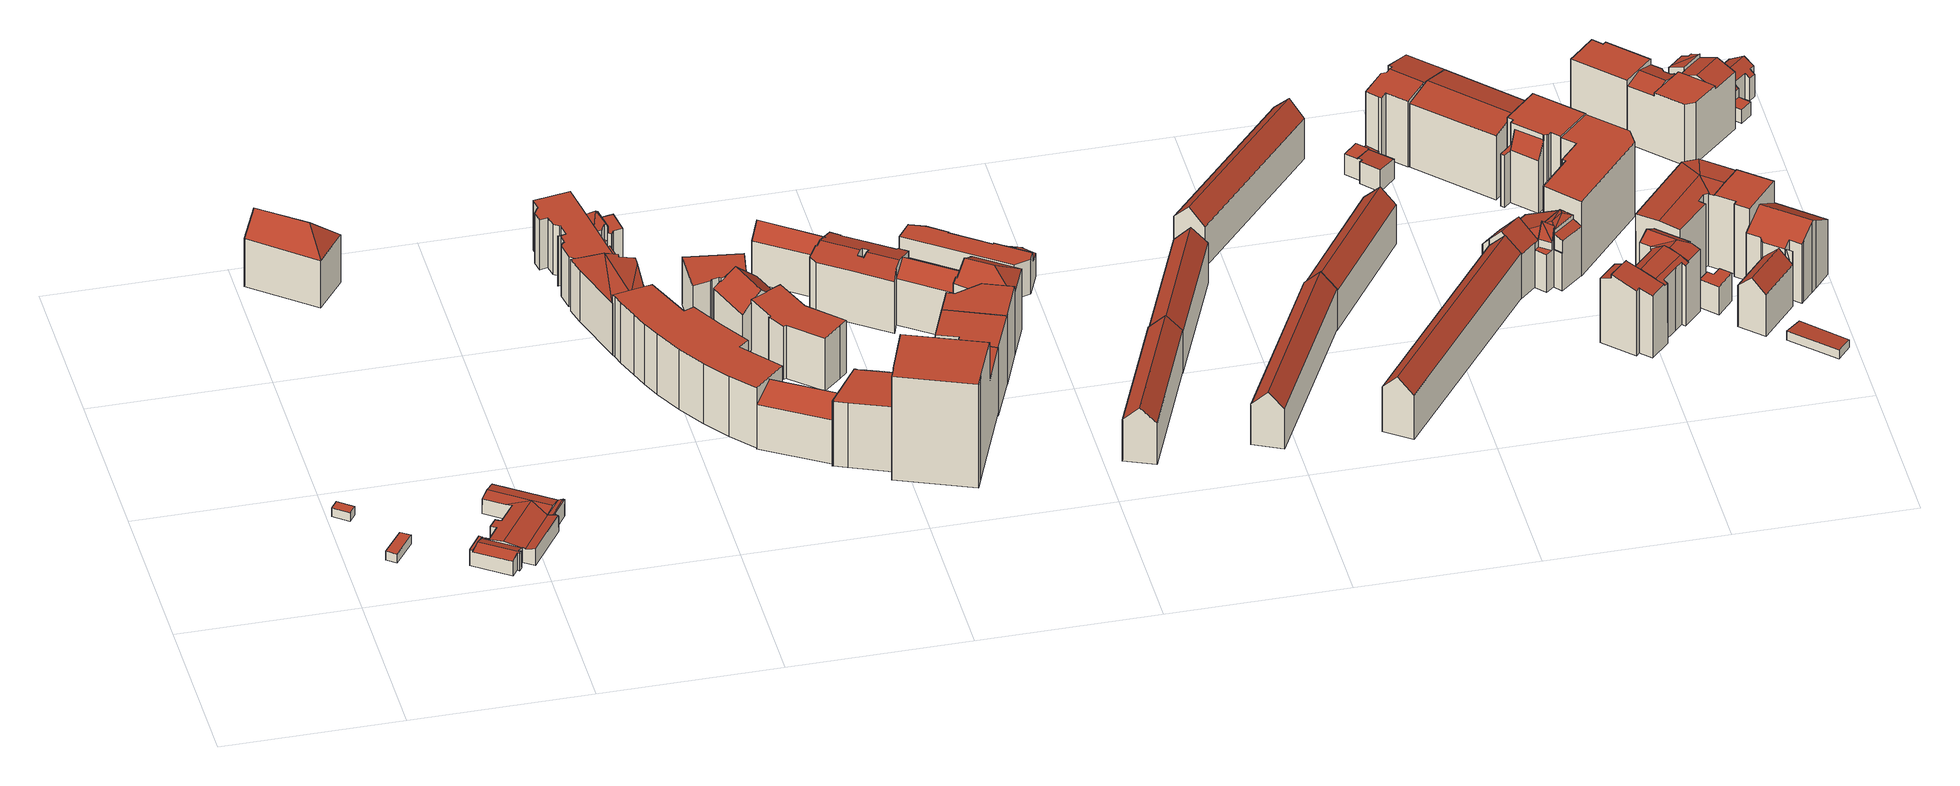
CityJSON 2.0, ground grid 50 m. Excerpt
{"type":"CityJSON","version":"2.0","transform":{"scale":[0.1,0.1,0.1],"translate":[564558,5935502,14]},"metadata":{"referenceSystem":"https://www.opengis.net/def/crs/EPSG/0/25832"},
"CityObjects":{
"building1":{"type":"Building","attributes":{"Gemeindeschluessel":"02000000","Geometrietyp2DReferenz":"3000","function":"31001_2140","roofType":"1000","measuredHeight":2.71,"storeysAboveGround":1},"geometry":[{"type":"MultiSurface","lod":"2","boundaries":[[[0,1,2,3]],[[4,5,6,7]],[[7,6,1,0]],[[6,5,2,1]],[[5,4,3,2]],[[4,7,0,3]]],"semantics":{"surfaces":[{"type":"GroundSurface"},{"type":"RoofSurface"},{"type":"WallSurface"}],"values":[0,1,2,2,2,2]}}]},
"building2":{"type":"Building","attributes":{"Gemeindeschluessel":"02000000","Geometrietyp2DReferenz":"3000","function":"31001_2460","roofType":"1000","measuredHeight":2.85,"storeysAboveGround":1},"geometry":[{"type":"MultiSurface","lod":"2","boundaries":[[[8,9,10,11]],[[12,13,14,15]],[[12,11,10,13]],[[13,10,9,14]],[[14,9,8,15]],[[15,8,11,12]]],"semantics":{"surfaces":[{"type":"RoofSurface"},{"type":"GroundSurface"},{"type":"WallSurface"}],"values":[0,1,2,2,2,2]}}]},
"building3":{"type":"Building","attributes":{"Gemeindeschluessel":"02000000","Geometrietyp2DReferenz":"3000","function":"31001_3030","roofType":"3100","measuredHeight":5.68,"storeysAboveGround":1},"geometry":[{"type":"MultiSurface","lod":"2","boundaries":[[[16,17,18,19,20,21]],[[22,23,24,25,26,21,27]],[[28,16,26,25,29,30,31]],[[32,33,34,35,36]],[[32,37,38]],[[32,39,40,41]],[[36,42,43,44,45,40,39]],[[46,40,45]],[[28,47,48,49]],[[28,49,18,17]],[[28,17,16]],[[21,20,27]],[[50,24,23,51]],[[51,23,22,52]],[[53,30,29,54]],[[55,56,57,58]],[[58,57,59,60]],[[60,59,61,62]],[[62,61,63,64]],[[36,35,42]],[[65,44,43,66]],[[67,68,69,70,71]],[[41,40,46,72,73,74]],[[38,37,41,74,75]],[[65,66,76,77,53,54,50,51,52,78,79,55,58,60,62,64,67,71,73,72]],[[38,75,70,69]],[[65,72,46,45,44]],[[32,36,39]],[[32,41,37]],[[76,66,43,42,35,34]],[[77,76,34,33,80]],[[73,71,70,75,74]],[[31,81,82,28]],[[68,67,64,63]],[[55,79,48,47,56]],[[53,77,80,81,31,30]],[[50,54,29,25,24]],[[16,21,26]],[[78,52,22,27,20,19]],[[79,78,19,18,49,48]],[[82,81,80,33,32,38]],[[82,38,69,68,63,61,59,57,56,47,28]]],"semantics":{"surfaces":[{"type":"RoofSurface"},{"type":"WallSurface"},{"type":"GroundSurface"}],"values":[0,0,0,0,0,0,0,0,0,1,1,1,1,1,1,1,1,1,1,1,1,1,1,0,2,0,1,1,1,1,1,1,1,1,1,1,1,1,1,1,0,0]}}]},
"building4":{"type":"Building","attributes":{"Gemeindeschluessel":"02000000","Geometrietyp2DReferenz":"3000","function":"31001_1010","roofType":"3200","measuredHeight":21.28,"storeysAboveGround":4},"geometry":[{"type":"MultiSurface","lod":"2","boundaries":[[[83,84,85]],[[86,87,88,89]],[[90,88,87,91,92]],[[93,86,89,84,83]],[[84,89,88,90]],[[91,87,86,93]],[[84,90,92,85]],[[91,93,83,85,92]]],"semantics":{"surfaces":[{"type":"RoofSurface"},{"type":"GroundSurface"},{"type":"WallSurface"}],"values":[0,1,2,2,2,2,0,0]}}]},
"building5":{"type":"Building","attributes":{"Gemeindeschluessel":"02000000","Geometrietyp2DReferenz":"3000","function":"31001_1010","roofType":"3100","measuredHeight":17.92,"storeysAboveGround":4},"geometry":[{"type":"MultiSurface","lod":"2","boundaries":[[[94,95,96,97]],[[98,99,97,96]],[[99,100,101,102,103,97]],[[104,105,100,99]],[[106,95,94,107]],[[108,103,102,109]],[[109,102,101,110]],[[111,105,104,112]],[[111,112,113,106,107,108,109,110]],[[108,107,94,97,103]],[[113,112,104,99,98]],[[111,110,101,100,105]],[[106,113,98,96,95]]],"semantics":{"surfaces":[{"type":"RoofSurface"},{"type":"WallSurface"},{"type":"GroundSurface"}],"values":[0,0,0,0,1,1,1,1,2,1,1,1,1]}}]},
"building6":{"type":"Building","attributes":{"Gemeindeschluessel":"02000000","Geometrietyp2DReferenz":"3000","function":"31001_1120","roofType":"1000","measuredHeight":19.28,"storeysAboveGround":6},"geometry":[{"type":"MultiSurface","lod":"2","boundaries":[[[114,115,116,117]],[[118,119,120,121]],[[121,120,122,123]],[[123,122,124,125]],[[126,127,128,129]],[[130,131,132,133]],[[133,132,134,135]],[[135,134,136,137]],[[138,139,117,116]],[[126,129,118,121,123,125,130,133,135,137,114,117,139,140,141,142,143,144]],[[124,122,120,119,128,127,145,146,147,148,149,138,116,115,136,134,132,131]],[[138,149,140,139]],[[145,127,126,144]],[[146,145,144,143]],[[147,146,143,142]],[[148,147,142,141]],[[149,148,141,140]],[[124,131,130,125]],[[128,119,118,129]],[[136,115,114,137]]],"semantics":{"surfaces":[{"type":"WallSurface"},{"type":"GroundSurface"},{"type":"RoofSurface"}],"values":[0,0,0,0,0,0,0,0,0,1,2,0,0,0,0,0,0,0,0,0]}}]},
"building7":{"type":"Building","attributes":{"Gemeindeschluessel":"02000000","Geometrietyp2DReferenz":"3000","function":"31001_1010","roofType":"1000","measuredHeight":17.51,"storeysAboveGround":5},"geometry":[{"type":"MultiSurface","lod":"2","boundaries":[[[150,151,152]],[[151,153,152]],[[154,155,156,151,150]],[[156,157,158,153,151]],[[159,160,161,162,163,164,165,166,167,168,169,170,171,172,173]],[[174,175,176,177]],[[178,179,180,181]],[[181,180,182,183]],[[183,182,184,185]],[[186,187,188,189]],[[190,191,192,193]],[[194,195,196,197]],[[197,196,198,199]],[[199,198,200,201]],[[201,200,187,186]],[[172,154,150,173]],[[202,153,158,203]],[[204,205,206,207]],[[207,206,208,209]],[[209,208,210,211]],[[212,213,214,215]],[[216,217,218,219]],[[220,171,170,221]],[[221,170,169,222]],[[222,169,168,223]],[[223,168,167,224]],[[224,167,166,225]],[[225,166,165,226]],[[226,165,164,227]],[[227,164,163,228]],[[228,163,162,229]],[[229,162,161,230]],[[230,161,160,231]],[[232,184,182,180,179,188,187,200,198,196,195,218,217,192,191,233,234,235,176,175,214,213]],[[236,237,238,234,152,153,202]],[[239,240,220,221,222,223,224,225,226,227,228,229,230,231,190,193,216,219,194,197,199,201,186,189,178,181,183,185,241,212,215,174,177,242,238,237,204,207,209,211]],[[212,241,232,213]],[[205,204,237,236]],[[239,211,210,203,158,157]],[[220,240,155,154,172,171]],[[240,239,157,156,155]],[[194,219,218,195]],[[216,193,192,217]],[[190,231,160,159,233,191]],[[241,185,184,232]],[[178,189,188,179]],[[234,233,159,173,150,152]],[[174,215,214,175]],[[238,242,235,234]],[[242,177,176,235]],[[205,236,202,203,210,208,206]]],"semantics":{"surfaces":[{"type":"RoofSurface"},{"type":"WallSurface"},{"type":"GroundSurface"}],"values":[0,0,0,0,0,1,1,1,1,1,1,1,1,1,1,1,1,1,1,1,1,1,1,1,1,1,1,1,1,1,1,1,1,0,1,2,1,1,1,1,1,1,1,1,1,1,1,1,1,1,0]}}]},
"building8":{"type":"Building","attributes":{"Gemeindeschluessel":"02000000","Geometrietyp2DReferenz":"3000","function":"31001_1120","roofType":"3100","measuredHeight":18.86,"storeysAboveGround":5},"geometry":[{"type":"MultiSurface","lod":"2","boundaries":[[[243,244,245,246]],[[243,247,248,244]],[[249,246,245,250]],[[251,252,253,254]],[[255,256,257,247,243,246,249]],[[251,254,255,249,250,258,259]],[[253,252,260,257,256]],[[261,262,248,247,257,260]],[[253,256,255,254]],[[261,260,252,251,259]],[[262,261,259,258]],[[258,250,245,244,248,262]]],"semantics":{"surfaces":[{"type":"RoofSurface"},{"type":"WallSurface"},{"type":"GroundSurface"}],"values":[0,1,1,1,1,2,0,0,1,1,1,1]}}]},
"building9":{"type":"Building","attributes":{"Gemeindeschluessel":"02000000","Geometrietyp2DReferenz":"3000","function":"31001_1010","roofType":"1000","measuredHeight":15.19,"storeysAboveGround":4},"geometry":[{"type":"MultiSurface","lod":"2","boundaries":[[[263,264,265,266]],[[267,268,269,270]],[[270,269,271,272]],[[272,271,273,274]],[[274,273,275,276]],[[276,275,264,263]],[[277,278,268,267]],[[278,277,266,265]],[[266,277,267,270,272,274,276,263]],[[278,265,264,275,273,271,269,268]]],"semantics":{"surfaces":[{"type":"WallSurface"},{"type":"GroundSurface"},{"type":"RoofSurface"}],"values":[0,0,0,0,0,0,0,0,1,2]}}]},
"building10":{"type":"Building","attributes":{"Gemeindeschluessel":"02000000","Geometrietyp2DReferenz":"3000","function":"31001_1010","roofType":"3100","measuredHeight":17.96,"storeysAboveGround":4},"geometry":[{"type":"MultiSurface","lod":"2","boundaries":[[[279,280,281,282,283,284]],[[281,285,286,287,282]],[[288,284,283,289]],[[290,280,279,291]],[[291,279,284,288]],[[292,287,286,293]],[[293,286,285,294]],[[294,285,281,280,290]],[[289,283,282,287,292]],[[289,292,293,294,290,291,288]]],"semantics":{"surfaces":[{"type":"RoofSurface"},{"type":"WallSurface"},{"type":"GroundSurface"}],"values":[0,0,1,1,1,1,1,1,1,2]}}]},
"building11":{"type":"Building","attributes":{"Gemeindeschluessel":"02000000","Geometrietyp2DReferenz":"3000","function":"31001_1010","roofType":"1000","measuredHeight":16.91,"storeysAboveGround":4},"geometry":[{"type":"MultiSurface","lod":"2","boundaries":[[[295,296,297,298]],[[299,300,301,302]],[[303,304,305,306]],[[307,308,309,310,295,298,299,302,311,303,306]],[[312,313,314,315,305,304,316,301,300,297,296]],[[313,312,310,309]],[[305,315,307,306]],[[312,296,295,310]],[[314,313,309,308]],[[315,314,308,307]],[[316,304,303,311]],[[301,316,311,302]],[[297,300,299,298]]],"semantics":{"surfaces":[{"type":"WallSurface"},{"type":"GroundSurface"},{"type":"RoofSurface"}],"values":[0,0,0,1,2,0,0,0,0,0,0,0,0]}}]},
"building12":{"type":"Building","attributes":{"Gemeindeschluessel":"02000000","Geometrietyp2DReferenz":"3000","function":"31001_1010","roofType":"2100","measuredHeight":4.08,"storeysAboveGround":1},"geometry":[{"type":"MultiSurface","lod":"2","boundaries":[[[317,318,319,320,321]],[[322,323,324,325,326]],[[322,321,320,323]],[[323,320,319,324]],[[324,319,318,325]],[[325,318,317,326]],[[326,317,321,322]]],"semantics":{"surfaces":[{"type":"RoofSurface"},{"type":"GroundSurface"},{"type":"WallSurface"}],"values":[0,1,2,2,2,2,2]}}]},
"building13":{"type":"Building","attributes":{"Gemeindeschluessel":"02000000","Geometrietyp2DReferenz":"3000","function":"31001_2100","roofType":"2100","measuredHeight":4.32,"storeysAboveGround":1},"geometry":[{"type":"MultiSurface","lod":"2","boundaries":[[[327,328,329,330,318,331]],[[332,333,334,335,336,337]],[[332,331,318,333]],[[333,318,330,334]],[[334,330,329,335]],[[335,329,328,336]],[[336,328,327,337]],[[332,337,327,331]]],"semantics":{"surfaces":[{"type":"RoofSurface"},{"type":"GroundSurface"},{"type":"WallSurface"}],"values":[0,1,2,2,2,2,2,2]}}]},
"building14":{"type":"Building","attributes":{"Gemeindeschluessel":"02000000","Geometrietyp2DReferenz":"3000","function":"31001_2070","roofType":"1000","measuredHeight":33.14,"storeysAboveGround":10},"geometry":[{"type":"MultiSurface","lod":"2","boundaries":[[[338,339,340,341]],[[341,340,342,343]],[[343,342,344,345]],[[345,344,346,347]],[[348,349,350,351]],[[351,350,352,353]],[[353,352,354,355]],[[356,357,358,359]],[[360,361,362,363]],[[363,362,364,365]],[[365,364,366,367]],[[367,366,368,369]],[[369,368,370,371]],[[371,370,372,373]],[[373,372,374,375]],[[375,374,376,377]],[[378,379,380,358,357,381,382]],[[383,381,357,356,349,348]],[[359,358,380,384,385,386,387,346]],[[377,376,384,380,379,388]],[[389,390,361,360,391,392]],[[393,394,383,348,351,353,355,338,341,343,345,347,391,360,363,365,367,369,371,373,375,377,388]],[[389,392,387,386]],[[394,393,378,382]],[[390,389,386,385]],[[393,388,379,378]],[[383,394,382,381]],[[391,347,346,387,392]],[[339,338,355,354]],[[390,385,384,376,374,372,370,368,366,364,362,361]],[[339,354,352,350,349,356,359,346,344,342,340]]],"semantics":{"surfaces":[{"type":"WallSurface"},{"type":"RoofSurface"},{"type":"GroundSurface"}],"values":[0,0,0,0,0,0,0,0,0,0,0,0,0,0,0,0,1,0,0,0,0,2,1,0,0,0,0,0,0,1,1]}}]},
"building15":{"type":"Building","attributes":{"Gemeindeschluessel":"02000000","Geometrietyp2DReferenz":"3000","function":"31001_1010","roofType":"3100","measuredHeight":16.97,"storeysAboveGround":4},"geometry":[{"type":"MultiSurface","lod":"2","boundaries":[[[395,396,397,398]],[[395,398,399,400,401]],[[402,403,400,399,404]],[[405,396,395,401,406]],[[406,401,400,403]],[[404,399,398,397]],[[406,403,402,405]],[[404,397,396,405,402]]],"semantics":{"surfaces":[{"type":"WallSurface"},{"type":"GroundSurface"},{"type":"RoofSurface"}],"values":[0,1,0,0,0,0,2,2]}}]},
"building16":{"type":"Building","attributes":{"Gemeindeschluessel":"02000000","Geometrietyp2DReferenz":"3000","function":"31001_1010","roofType":"3100","measuredHeight":18.48,"storeysAboveGround":4},"geometry":[{"type":"MultiSurface","lod":"2","boundaries":[[[407,408,409,410]],[[410,409,411,412]],[[413,414,408,407]],[[415,416,417,418]],[[418,417,419,420]],[[421,422,423,424]],[[425,426,427,428]],[[429,430,431,432]],[[432,431,433,434]],[[434,433,435,436]],[[437,438,439,440]],[[436,441,425,428,442,413,407,410,412,443,415,418,420,444,429,432,434],[440,445,421,424,446,437]],[[425,441,436,435,447,426]],[[423,448,438,437,446,424]],[[421,445,440,439,449,422]],[[450,430,429,444,420,419]],[[442,428,427,451,414,413]],[[411,452,416,415,443,412]],[[453,449,439,438,448,447,435,433,431,430,450,419,417,416,452]],[[414,451,427,426,447,448,423,422,449,453,452,411,409,408]]],"semantics":{"surfaces":[{"type":"WallSurface"},{"type":"GroundSurface"},{"type":"RoofSurface"}],"values":[0,0,0,0,0,0,0,0,0,0,0,1,0,0,0,0,0,0,2,2]}}]},
"building17":{"type":"Building","attributes":{"Gemeindeschluessel":"02000000","Geometrietyp2DReferenz":"3000","function":"31001_1120","roofType":"1000","measuredHeight":21.95,"storeysAboveGround":5},"geometry":[{"type":"MultiSurface","lod":"2","boundaries":[[[454,455,456,457]],[[458,459,460,461]],[[461,460,462,463]],[[463,462,464,465]],[[465,464,455,454]],[[466,467,459,458]],[[467,466,457,456]],[[457,466,458,461,463,465,454]],[[467,456,455,464,462,460,459]]],"semantics":{"surfaces":[{"type":"WallSurface"},{"type":"GroundSurface"},{"type":"RoofSurface"}],"values":[0,0,0,0,0,0,0,1,2]}}]},
"building18":{"type":"Building","attributes":{"Gemeindeschluessel":"02000000","Geometrietyp2DReferenz":"3000","function":"31001_1120","roofType":"1000","measuredHeight":22.09,"storeysAboveGround":5},"geometry":[{"type":"MultiSurface","lod":"2","boundaries":[[[468,456,469,470]],[[470,469,471,472]],[[472,471,473,474]],[[475,467,456,468]],[[476,477,467,475]],[[477,476,474,473]],[[474,476,475,468,470,472]],[[477,473,471,469,456,467]]],"semantics":{"surfaces":[{"type":"WallSurface"},{"type":"GroundSurface"},{"type":"RoofSurface"}],"values":[0,0,0,0,0,0,1,2]}}]},
"building19":{"type":"Building","attributes":{"Gemeindeschluessel":"02000000","Geometrietyp2DReferenz":"3000","function":"31001_1010","roofType":"3100","measuredHeight":18.3,"storeysAboveGround":4},"geometry":[{"type":"MultiSurface","lod":"2","boundaries":[[[478,479,480,481,482]],[[483,479,478,484]],[[484,478,482,485]],[[486,487,488,489]],[[483,484,485,486,489,490]],[[480,479,483,490,491]],[[491,490,489,488]],[[486,485,482,481,487]],[[491,488,487,481,480]]],"semantics":{"surfaces":[{"type":"RoofSurface"},{"type":"WallSurface"},{"type":"GroundSurface"}],"values":[0,1,1,1,2,1,1,1,0]}}]},
"building20":{"type":"Building","attributes":{"Gemeindeschluessel":"02000000","Geometrietyp2DReferenz":"3000","function":"31001_1120","roofType":"3200","measuredHeight":23.13,"storeysAboveGround":5},"geometry":[{"type":"MultiSurface","lod":"2","boundaries":[[[492,493,494,495,496,497]],[[498,499,493,492]],[[500,496,495,501]],[[501,495,494,502]],[[502,494,493,503]],[[503,493,499,476]],[[504,505,506,507]],[[507,506,508,509]],[[474,510,505,504]],[[474,504,507,509,500,501,502,503,476]],[[497,496,500,509,508]],[[510,474,476,499,498]],[[510,498,492,497,508,506,505]]],"semantics":{"surfaces":[{"type":"RoofSurface"},{"type":"WallSurface"},{"type":"GroundSurface"}],"values":[0,0,1,1,1,1,1,1,1,2,1,1,0]}}]},
"building21":{"type":"Building","attributes":{"Gemeindeschluessel":"02000000","Geometrietyp2DReferenz":"3000","function":"31001_2070","roofType":"1000","measuredHeight":10.93,"storeysAboveGround":3},"geometry":[{"type":"MultiSurface","lod":"2","boundaries":[[[511,512,513]],[[514,515,516]],[[515,517,516]],[[515,518,519,517]],[[514,520,518,515]],[[521,522,523,512]],[[512,523,524,513]],[[513,524,525,526]],[[526,525,527,528]],[[516,529,530,514]],[[531,532,533,534]],[[535,517,519,536]],[[537,518,520,538]],[[531,534,521,512,511,513,526,528,539,535,536,537,538]],[[535,539,540,529,516,517]],[[531,538,520,514,530,532]],[[537,536,519,518]],[[522,521,534,533]],[[540,539,528,527]],[[540,527,525,524,523,522,533,532,530,529]]],"semantics":{"surfaces":[{"type":"RoofSurface"},{"type":"WallSurface"},{"type":"GroundSurface"}],"values":[0,0,0,0,0,1,1,1,1,1,1,1,1,2,1,1,1,1,1,0]}}]},
"building22":{"type":"Building","attributes":{"Gemeindeschluessel":"02000000","Geometrietyp2DReferenz":"3000","function":"31001_1010","roofType":"3100","measuredHeight":17.47,"storeysAboveGround":4},"geometry":[{"type":"MultiSurface","lod":"2","boundaries":[[[541,542,543,544]],[[545,546,542,541]],[[547,544,543,548]],[[549,546,545,550]],[[550,545,541,544,547]],[[548,543,542,546,549]],[[548,549,550,547]]],"semantics":{"surfaces":[{"type":"RoofSurface"},{"type":"WallSurface"},{"type":"GroundSurface"}],"values":[0,0,1,1,1,1,2]}}]},
"building23":{"type":"Building","attributes":{"Gemeindeschluessel":"02000000","Geometrietyp2DReferenz":"3000","function":"31001_1010","roofType":"3100","measuredHeight":17.33,"storeysAboveGround":4},"geometry":[{"type":"MultiSurface","lod":"2","boundaries":[[[551,552,553,554]],[[555,556,552,551]],[[557,554,553,558]],[[559,556,555,560]],[[560,555,551,554,557]],[[558,553,552,556,559]],[[558,559,560,557]]],"semantics":{"surfaces":[{"type":"RoofSurface"},{"type":"WallSurface"},{"type":"GroundSurface"}],"values":[0,0,1,1,1,1,2]}}]},
"building24":{"type":"Building","attributes":{"Gemeindeschluessel":"02000000","Geometrietyp2DReferenz":"3000","function":"31001_1010","roofType":"3100","measuredHeight":17.41,"storeysAboveGround":4},"geometry":[{"type":"MultiSurface","lod":"2","boundaries":[[[561,562,563,564]],[[565,566,561,564]],[[567,568,565,564,563]],[[561,566,569,570,562]],[[569,566,565,568]],[[567,563,562,570]],[[567,570,569,568]]],"semantics":{"surfaces":[{"type":"WallSurface"},{"type":"GroundSurface"},{"type":"RoofSurface"}],"values":[0,1,0,0,0,2,2]}}]},
"building25":{"type":"Building","attributes":{"Gemeindeschluessel":"02000000","Geometrietyp2DReferenz":"3000","function":"31001_1010","roofType":"3100","measuredHeight":17.7,"storeysAboveGround":4},"geometry":[{"type":"MultiSurface","lod":"2","boundaries":[[[571,572,573,574]],[[575,572,571,576]],[[577,578,575,576]],[[573,572,575,578,579]],[[577,576,571,574,580]],[[579,578,577,580]],[[579,580,574,573]]],"semantics":{"surfaces":[{"type":"RoofSurface"},{"type":"WallSurface"},{"type":"GroundSurface"}],"values":[0,1,2,1,1,1,0]}}]},
"building26":{"type":"Building","attributes":{"Gemeindeschluessel":"02000000","Geometrietyp2DReferenz":"3000","function":"31001_1010","roofType":"3100","measuredHeight":17.18,"storeysAboveGround":4},"geometry":[{"type":"MultiSurface","lod":"2","boundaries":[[[581,582,583,584]],[[585,582,581,586]],[[587,588,585,586]],[[583,582,585,588,589]],[[587,586,581,584,590]],[[589,588,587,590]],[[589,590,584,583]]],"semantics":{"surfaces":[{"type":"RoofSurface"},{"type":"WallSurface"},{"type":"GroundSurface"}],"values":[0,1,2,1,1,1,0]}}]},
"building27":{"type":"Building","attributes":{"Gemeindeschluessel":"02000000","Geometrietyp2DReferenz":"3000","function":"31001_1010","roofType":"3100","measuredHeight":18.87,"storeysAboveGround":4},"geometry":[{"type":"MultiSurface","lod":"2","boundaries":[[[591,592,593,594]],[[595,596,592,591]],[[597,594,593,598]],[[599,596,595,600]],[[600,595,591,594,597]],[[598,593,592,596,599]],[[598,599,600,597]]],"semantics":{"surfaces":[{"type":"RoofSurface"},{"type":"WallSurface"},{"type":"GroundSurface"}],"values":[0,0,1,1,1,1,2]}}]},
"building28":{"type":"Building","attributes":{"Gemeindeschluessel":"02000000","Geometrietyp2DReferenz":"3000","function":"31001_1100","roofType":"1000","measuredHeight":7.04,"storeysAboveGround":2},"geometry":[{"type":"MultiSurface","lod":"2","boundaries":[[[601,602,603,604,605,606]],[[607,608,609,610]],[[610,605,604,607]],[[611,603,602]],[[601,612,602]],[[613,614,615,616]],[[616,615,617,618]],[[619,609,608,620]],[[613,616,618,621,619,620,622,623]],[[624,623,622,604,603,611]],[[614,613,623,624]],[[621,618,617,612,601,606]],[[622,620,608,607,604]],[[619,621,606,605,610,609]],[[614,624,611,602,612,617,615]]],"semantics":{"surfaces":[{"type":"RoofSurface"},{"type":"WallSurface"},{"type":"GroundSurface"}],"values":[0,0,1,1,1,1,1,1,2,1,1,1,1,1,0]}}]},
"building29":{"type":"Building","attributes":{"Gemeindeschluessel":"02000000","Geometrietyp2DReferenz":"3000","function":"31001_1010","roofType":"2100","measuredHeight":19.92,"storeysAboveGround":4},"geometry":[{"type":"MultiSurface","lod":"2","boundaries":[[[625,626,627,628,629,630,631]],[[632,633,634,635,628,627]],[[636,637,638]],[[639,640,641]],[[642,643,644]],[[645,642,644]],[[639,646,647,640]],[[648,642,645]],[[649,650,648,645]],[[651,652,653,654]],[[648,655,643,642]],[[650,655,648]],[[656,657,636,658]],[[659,660,661,662]],[[663,631,630,664]],[[665,626,625,666]],[[666,625,631,663]],[[636,635,634,658]],[[667,633,632,668]],[[669,670,671,672]],[[636,657,639,641]],[[644,640,647,645]],[[661,654,645,647,646,662]],[[653,649,645,654]],[[660,651,654,661]],[[672,671,673,643,655,650,649,653,652,674]],[[675,676,677,667,668,665,666,663,664,669,672,674]],[[670,669,664,630,629,638]],[[675,674,652,651,660,659]],[[677,676,646,639,657,656]],[[676,675,659,662,646]],[[636,641,640,644,643,673,637]],[[667,677,656,658,634,633]],[[665,668,632,627,626]],[[636,638,629,628,635]],[[670,638,637,673,671]]],"semantics":{"surfaces":[{"type":"RoofSurface"},{"type":"WallSurface"},{"type":"GroundSurface"}],"values":[0,0,0,0,0,0,0,0,0,0,0,0,0,0,1,1,1,1,1,1,1,1,1,1,1,1,2,1,1,1,1,1,1,1,1,0]}}]},
"building30":{"type":"Building","attributes":{"Gemeindeschluessel":"02000000","Geometrietyp2DReferenz":"3000","function":"31001_1010","roofType":"3100","measuredHeight":22.52,"storeysAboveGround":5},"geometry":[{"type":"MultiSurface","lod":"2","boundaries":[[[678,679,680,681,682,683,684,685,686]],[[679,687,688,689,690,691,692,693,680]],[[694,682,681,695]],[[696,686,685,697]],[[697,685,684,698]],[[698,684,683,699]],[[700,693,692,701]],[[701,692,691,702]],[[702,691,690,703]],[[703,690,689,704]],[[704,689,688,705]],[[705,688,687,706]],[[707,678,686,696]],[[706,687,679,678,707]],[[695,681,680,693,700]],[[699,683,682,694]],[[699,694,695,700,701,702,703,704,705,706,707,696,697,698]]],"semantics":{"surfaces":[{"type":"RoofSurface"},{"type":"WallSurface"},{"type":"GroundSurface"}],"values":[0,0,1,1,1,1,1,1,1,1,1,1,1,1,1,1,2]}}]},
"building31":{"type":"Building","attributes":{"Gemeindeschluessel":"02000000","Geometrietyp2DReferenz":"3000","function":"31001_1010","roofType":"3100","measuredHeight":22.3,"storeysAboveGround":6},"geometry":[{"type":"MultiSurface","lod":"2","boundaries":[[[708,709,710,711]],[[709,712,713,710]],[[714,708,711,715]],[[706,713,712,716]],[[716,712,709,708,714]],[[715,711,710,713,706]],[[715,706,716,714]]],"semantics":{"surfaces":[{"type":"RoofSurface"},{"type":"WallSurface"},{"type":"GroundSurface"}],"values":[0,0,1,1,1,1,2]}}]},
"building32":{"type":"Building","attributes":{"Gemeindeschluessel":"02000000","Geometrietyp2DReferenz":"3000","function":"31001_1010","roofType":"2100","measuredHeight":22.95,"storeysAboveGround":5},"geometry":[{"type":"MultiSurface","lod":"2","boundaries":[[[717,718,719,720]],[[721,722,723,724,725,726,727,728,729]],[[721,730,731,732,733,734,735,736,737,738]],[[739,731,730,740,741]],[[742,743,744,745,741,740,729,746,747,748]],[[739,749,750,751,752,753,732]],[[754,755,756,750,749]],[[757,720,719,758]],[[717,724,723,718]],[[738,722,721]],[[729,728,746]],[[759,727,726,760]],[[760,726,725,761]],[[762,737,736,763]],[[763,736,735,764]],[[764,735,734,765]],[[766,744,743,767]],[[767,743,742,768]],[[769,748,747,770]],[[732,753,733]],[[771,772,773,774]],[[774,773,775,776]],[[766,767,768,769,770,759,760,761,757,758,777,762,763,764,765,778,779,780,771,774,776,781]],[[721,729,740,730]],[[782,779,778,752,751]],[[754,749,739,741,745]],[[781,776,775,756,755]],[[772,771,780,783]],[[769,768,742,748]],[[766,781,755,754,745,744]],[[780,779,782,784,783]],[[739,732,731]],[[778,765,734,733,753,752]],[[759,770,747,746,728,727]],[[762,777,722,738,737]],[[757,761,725,724,717,720]],[[777,758,719,718,723,722]],[[750,756,775,773,772,783,784]],[[750,784,782,751]]],"semantics":{"surfaces":[{"type":"RoofSurface"},{"type":"WallSurface"},{"type":"GroundSurface"}],"values":[0,0,0,0,0,0,0,1,1,1,1,1,1,1,1,1,1,1,1,1,1,1,2,1,1,1,1,1,1,1,1,1,1,1,1,1,1,0,0]}}]},
"building33":{"type":"Building","attributes":{"Gemeindeschluessel":"02000000","Geometrietyp2DReferenz":"3000","function":"31001_1010","roofType":"1000","measuredHeight":23.72,"storeysAboveGround":8},"geometry":[{"type":"MultiSurface","lod":"2","boundaries":[[[785,786,787,788]],[[789,790,791,792,793,794]],[[791,788,787,792]],[[795,796,797,798]],[[799,800,801,802]],[[802,801,796,795]],[[803,804,805,806]],[[806,805,807,808]],[[808,807,809,810]],[[810,809,811,812]],[[812,811,813,814]],[[815,790,789,816]],[[816,789,794,817]],[[818,815,816,817,799,802,795,798,803,806,808,810,812,814]],[[799,817,794,793,819,800]],[[819,793,792,787,786,820]],[[804,803,798,797]],[[815,818,785,788,791,790]],[[818,814,813,820,786,785]],[[804,797,796,801,800,819,820,813,811,809,807,805]]],"semantics":{"surfaces":[{"type":"RoofSurface"},{"type":"WallSurface"},{"type":"GroundSurface"}],"values":[0,0,1,1,1,1,1,1,1,1,1,1,1,2,1,1,1,1,1,0]}}]},
"building34":{"type":"Building","attributes":{"Gemeindeschluessel":"02000000","Geometrietyp2DReferenz":"3000","function":"31001_1120","roofType":"1000","measuredHeight":23.66,"storeysAboveGround":6},"geometry":[{"type":"MultiSurface","lod":"2","boundaries":[[[821,822,823,824]],[[824,823,825,826]],[[827,828,822,821]],[[829,830,831,832]],[[833,834,835,836]],[[835,834,831,830,837,825,823,822,828]],[[827,821,824,826,838,829,832,833,836]],[[829,838,837,830]],[[833,832,831,834]],[[827,836,835,828]],[[838,826,825,837]]],"semantics":{"surfaces":[{"type":"WallSurface"},{"type":"RoofSurface"},{"type":"GroundSurface"}],"values":[0,0,0,0,0,1,2,0,0,0,0]}}]},
"building35":{"type":"Building","attributes":{"Gemeindeschluessel":"02000000","Geometrietyp2DReferenz":"3000","function":"31001_1010","roofType":"1000","measuredHeight":9,"storeysAboveGround":1},"geometry":[{"type":"MultiSurface","lod":"2","boundaries":[[[839,840,841,842,843,844]],[[845,846,847,848,849,850]],[[850,849,840,839]],[[849,848,841,840]],[[848,847,842,841]],[[847,846,843,842]],[[846,845,844,843]],[[845,850,839,844]]],"semantics":{"surfaces":[{"type":"GroundSurface"},{"type":"RoofSurface"},{"type":"WallSurface"}],"values":[0,1,2,2,2,2,2,2]}}]},
"building36":{"type":"Building","attributes":{"Gemeindeschluessel":"02000000","Geometrietyp2DReferenz":"3000","function":"31001_1120","roofType":"3100","measuredHeight":23.42,"storeysAboveGround":6},"geometry":[{"type":"MultiSurface","lod":"2","boundaries":[[[851,852,853]],[[854,855,856,852,851]],[[857,858,859,854,851]],[[860,861,862,863]],[[863,862,864,865]],[[865,864,866,867]],[[868,853,852,869]],[[858,870,859]],[[855,871,856]],[[872,873,874,875]],[[876,877,873,872]],[[876,872,875,878,860,863,865,867,879,868,869,880]],[[881,879,867,866,882]],[[878,875,874,870,858,857,883]],[[877,876,880,884]],[[855,854,859]],[[880,869,852,856,871,884]],[[861,860,878,883]],[[853,868,879,881]],[[855,859,870,874,873,877,884,871]],[[882,866,864,862,861,883,857,851]],[[882,851,853,881]]],"semantics":{"surfaces":[{"type":"RoofSurface"},{"type":"WallSurface"},{"type":"GroundSurface"}],"values":[0,0,0,1,1,1,1,1,1,1,1,2,1,1,1,1,1,1,1,0,0,0]}}]},
"building37":{"type":"Building","attributes":{"Gemeindeschluessel":"02000000","Geometrietyp2DReferenz":"3000","function":"31001_2460","roofType":"1000","measuredHeight":2.91,"storeysAboveGround":1},"geometry":[{"type":"MultiSurface","lod":"2","boundaries":[[[885,886,887,888]],[[889,890,891,892]],[[890,889,885,888]],[[889,892,886,885]],[[892,891,887,886]],[[891,890,888,887]]],"semantics":{"surfaces":[{"type":"RoofSurface"},{"type":"GroundSurface"},{"type":"WallSurface"}],"values":[0,1,2,2,2,2]}}]},
"building38":{"type":"Building","attributes":{"Gemeindeschluessel":"02000000","Geometrietyp2DReferenz":"3000","function":"31001_1120","roofType":"1000","measuredHeight":19.85,"storeysAboveGround":5},"geometry":[{"type":"MultiSurface","lod":"2","boundaries":[[[893,894,895,896]],[[893,897,898,894]],[[898,897,899,900]],[[901,900,899,902]],[[901,902,903,904]],[[905,904,903,906]],[[895,905,906,896]],[[893,896,906,903,902,899,897]],[[894,898,900,901,904,905,895]]],"semantics":{"surfaces":[{"type":"WallSurface"},{"type":"GroundSurface"},{"type":"RoofSurface"}],"values":[0,0,0,0,0,0,0,1,2]}}]},
"building39":{"type":"Building","attributes":{"Gemeindeschluessel":"02000000","Geometrietyp2DReferenz":"3000","function":"31001_1120","roofType":"3100","measuredHeight":22.59,"storeysAboveGround":4},"geometry":[{"type":"MultiSurface","lod":"2","boundaries":[[[907,908,909,910,911]],[[912,913,908,907]],[[914,911,910,915]],[[916,917,918,919]],[[920,921,922,923]],[[923,922,924,925]],[[925,924,926,927]],[[927,926,928,929]],[[929,928,930,931]],[[932,933,934,935]],[[920,923,925,927,929,931,936,914,915,937,916,919,938,932,935]],[[933,932,938,939]],[[940,909,908,913,930]],[[920,935,934,941,921]],[[917,916,937,942]],[[938,919,918,943,939]],[[936,931,930,913,912]],[[914,936,912,907,911]],[[937,915,910,909,940,942]],[[941,934,933,939,943]],[[941,943,918,917,942,940,930,928,926,924,922,921]]],"semantics":{"surfaces":[{"type":"RoofSurface"},{"type":"WallSurface"},{"type":"GroundSurface"}],"values":[0,0,1,1,1,1,1,1,1,1,2,1,1,1,1,1,1,1,1,0,0]}}]},
"building40":{"type":"Building","attributes":{"Gemeindeschluessel":"02000000","Geometrietyp2DReferenz":"3000","function":"31001_1120","roofType":"1000","measuredHeight":20.51,"storeysAboveGround":5},"geometry":[{"type":"MultiSurface","lod":"2","boundaries":[[[944,945,946,947,948,949,950,951,952,953]],[[954,955,956,957,958]],[[956,959,960,961,957]],[[962,949,948]],[[947,946,963]],[[964,945,944]],[[953,952,965]],[[966,951,950,967]],[[968,969,970,971]],[[971,970,972,973]],[[973,972,974,975]],[[976,955,954,977]],[[978,961,960,979]],[[979,960,959,980]],[[980,959,956,955,976,981,982,983]],[[966,967,984,985,968,971,973,975,986,987,988,978,979,980,983]],[[989,984,967,950,949,962]],[[990,987,986,945,964]],[[965,952,951,966,983,982]],[[944,953,991]],[[988,987,990,977,954,958]],[[978,988,958,957,961]],[[986,975,974,963,946,945]],[[969,968,985,992]],[[948,947,993]],[[985,984,989,994,992]],[[991,953,965,982,981]],[[991,981,976,977,990,964,944]],[[993,947,963,974,972,970,969,992,994]],[[993,994,989,962,948]]],"semantics":{"surfaces":[{"type":"RoofSurface"},{"type":"WallSurface"},{"type":"GroundSurface"}],"values":[0,0,0,1,1,1,1,1,1,1,1,1,1,1,1,2,1,1,1,1,1,1,1,1,1,1,0,0,0,0]}}]},
"building41":{"type":"Building","attributes":{"Gemeindeschluessel":"02000000","Geometrietyp2DReferenz":"3000","function":"31001_1120","roofType":"3100","measuredHeight":10.11,"storeysAboveGround":2},"geometry":[{"type":"MultiSurface","lod":"2","boundaries":[[[995,996,997,998]],[[997,999,1000,998]],[[1001,1002,1003,1004]],[[1005,1006,1007,1008]],[[1009,996,995,1010]],[[1011,1012,1013,1014]],[[1014,1013,1015,1016]],[[1016,1015,1017,1018]],[[1018,1017,1019,1020]],[[1021,1009,1010,1001,1004,1022,1005,1008,1011,1014,1016,1018,1020]],[[1006,1005,1022,1023]],[[1011,1008,1007,1024,1012]],[[1001,1010,995,998,1000,1002]],[[1009,1021,1025,999,997,996]],[[1025,1021,1020,1019]],[[1022,1004,1003,1026,1023]],[[1026,1003,1002,1000,999,1025,1019,1017,1015,1013,1012,1024]],[[1026,1024,1007,1006,1023]]],"semantics":{"surfaces":[{"type":"RoofSurface"},{"type":"WallSurface"},{"type":"GroundSurface"}],"values":[0,1,1,1,1,1,1,1,1,2,1,1,1,1,1,1,0,0]}}]}
},
"vertices":[
[43,319,42],[2,351,42],[20,375,42],[61,343,42],[61,343,69],[20,375,69],[2,351,69],[43,319,69],
[122,128,61],[177,200,61],[151,219,61],[97,148,61],[97,148,33],[151,219,33],[177,200,33],[122,128,33],
[336,109,84],[345,121,84],[338,126,84],[302,75,84],[309,70,84],[318,82,84],[400,6,79],[416,28,88],[422,23,88],[424,27,90],[327,95,90],[309,70,79],[345,121,79],[429,34,87],[423,38,87],[436,57,79],[533,180,79],[444,52,79],[467,36,86],[556,164,86],[549,169,84],[554,209,86],[505,243,86],[545,171,86],[585,229,86],[574,237,80],[556,164,80],[558,166,80],[550,172,85],[579,213,85],[588,227,86],[348,125,79],[341,130,79],[338,126,79],[422,23,33],[416,28,33],[400,6,33],[423,38,33],[429,34,33],[363,113,33],[363,113,82],[392,154,82],[392,154,33],[377,165,80],[377,165,33],[396,191,80],[396,191,33],[411,181,82],[411,181,33],[550,172,33],[558,166,33],[452,238,33],[452,238,82],[437,249,80],[384,286,80],[384,286,33],[588,227,33],[424,343,33],[424,343,80],[404,314,86],[467,36,33],[437,57,33],[302,75,33],[341,130,33],[437,57,80],[436,57,80],[394,87,86],
[183,1238,191],[258,1333,191],[173,1323,252],[182,1237,39],[12,1372,39],[85,1466,39],[258,1333,39],[85,1466,191],[12,1372,193],[48,1418,252],[182,1237,190],
[798,1050,224],[811,1001,224],[859,846,224],[884,1039,238],[860,842,224],[910,852,238],[960,990,227],[961,1016,226],[918,1022,233],[920,1034,232],[960,861,224],[953,896,227],[811,1001,59],[798,1050,59],[920,1034,59],[918,1022,59],[961,1016,59],[953,896,59],[960,861,59],[860,842,59],
[960,861,58],[960,861,251],[969,863,251],[969,863,58],[1019,501,58],[1019,501,251],[973,574,251],[973,574,58],[933,651,251],[933,651,58],[911,699,251],[911,699,58],[1128,366,58],[1128,366,251],[1071,431,251],[1071,431,58],[893,748,58],[893,748,251],[872,804,251],[872,804,58],[864,832,251],[864,832,58],[860,842,251],[860,842,58],[1023,732,251],[1023,732,58],[1051,743,58],[1101,656,58],[1155,571,58],[1125,549,58],[1214,444,58],[1214,444,251],[1125,549,251],[1155,571,251],[1101,656,251],[1051,743,251],
[894,1196,191],[909,1238,226],[882,1273,191],[924,1279,191],[916,1200,191],[924,1210,199],[930,1210,198],[934,1211,191],[935,1210,191],[919,1034,171],[920,1034,171],[920,1039,171],[930,1038,171],[937,1045,171],[933,1072,171],[939,1073,171],[926,1155,171],[919,1154,171],[916,1170,171],[925,1179,171],[914,1186,171],[912,1195,171],[916,1200,171],[894,1196,171],[773,1304,51],[773,1304,210],[768,1339,210],[768,1339,51],[811,1216,51],[811,1216,210],[808,1216,210],[808,1216,51],[793,1226,210],[793,1226,51],[787,1257,210],[787,1257,51],[794,1175,51],[794,1175,210],[817,1179,210],[817,1179,51],[820,1047,51],[820,1047,210],[816,1071,210],[816,1071,51],[801,1144,51],[801,1144,210],[805,1145,210],[805,1145,51],[801,1174,210],[801,1174,51],[795,1173,210],[795,1173,51],[924,1279,171],[935,1210,171],[976,1219,51],[976,1219,171],[950,1215,171],[950,1215,51],[945,1207,171],[945,1207,51],[943,1204,171],[943,1204,51],[759,1285,51],[759,1285,210],[770,1304,210],[770,1304,51],[800,1081,51],[800,1081,210],[792,1131,210],[792,1131,51],[912,1195,51],[914,1186,51],[925,1179,51],[916,1170,51],[919,1154,51],[926,1155,51],[939,1073,51],[933,1072,51],[937,1045,51],[930,1038,51],[920,1039,51],[920,1034,51],[764,1253,210],[919,1034,210],[882,1273,210],[869,1355,210],[966,1286,171],[966,1286,51],[882,1273,51],[934,1211,51],[924,1210,51],[764,1253,51],[869,1355,51],
[1214,443,82],[1256,417,82],[1278,449,82],[1245,471,82],[1214,443,198],[1256,417,198],[1245,471,56],[1278,449,56],[1303,258,56],[1303,258,200],[1302,257,198],[1302,257,56],[1128,366,56],[1128,366,198],[1171,405,244],[1256,416,56],[1365,346,56],[1334,302,244],[1365,346,200],[1256,416,198],
[1081,884,60],[1081,884,212],[1084,1011,212],[1084,1011,60],[1229,911,60],[1229,911,212],[1161,899,212],[1161,899,60],[1156,904,212],[1156,904,60],[1136,900,212],[1136,900,60],[1131,893,212],[1131,893,60],[1242,989,60],[1242,989,212],
[1186,766,186],[1211,779,210],[1241,794,237],[1200,906,237],[1161,899,205],[1139,895,186],[1296,823,186],[1259,917,188],[1229,911,213],[1139,895,58],[1161,899,58],[1211,779,58],[1186,766,58],[1229,911,58],[1259,917,58],[1296,823,58],
[1243,697,53],[1243,697,222],[1211,779,222],[1211,779,53],[1296,823,53],[1296,823,222],[1299,824,222],[1299,824,53],[1428,635,53],[1428,635,222],[1408,617,222],[1408,617,53],[1358,572,53],[1273,648,53],[1264,646,53],[1238,694,53],[1339,721,53],[1238,694,222],[1264,646,222],[1273,648,222],[1358,572,222],[1339,721,222],
[1259,948,85],[1302,965,95],[1291,1013,95],[1267,1027,90],[1242,989,83],[1242,989,55],[1267,1027,55],[1291,1013,55],[1302,965,55],[1259,948,55],
[1340,741,86],[1356,725,88],[1373,745,92],[1382,760,95],[1259,948,86],[1259,948,52],[1302,965,52],[1382,760,52],[1373,745,52],[1356,725,52],[1340,741,52],
[1389,380,50],[1389,380,257],[1393,379,257],[1393,379,50],[1397,377,257],[1397,377,50],[1418,368,257],[1418,368,50],[1449,356,257],[1449,356,50],[1340,241,50],[1340,241,257],[1305,256,257],[1305,256,50],[1306,257,257],[1306,257,50],[1303,258,257],[1303,258,50],[1449,197,257],[1449,197,381],[1501,335,381],[1501,335,257],[1624,415,50],[1624,415,257],[1637,446,257],[1637,446,50],[1642,443,257],[1642,443,50],[1670,432,257],[1670,432,50],[1672,437,257],[1672,437,50],[1677,434,257],[1677,434,50],[1770,386,257],[1770,386,50],[1770,384,257],[1770,384,50],[1771,384,257],[1771,384,50],[1647,79,381],[1661,113,381],[1716,248,381],[1450,196,381],[1438,164,381],[1450,196,50],[1716,248,257],[1578,304,257],[1578,304,105],[1449,356,105],[1661,113,50],[1623,416,105],[1623,416,257],[1495,468,50],[1495,468,105],[1647,79,50],[1438,164,50],
[1431,970,50],[1431,970,185],[1427,972,185],[1427,972,50],[1283,1076,50],[1326,1150,50],[1479,1037,50],[1305,1113,220],[1326,1150,184],[1283,1076,183],[1455,1003,220],[1479,1037,184],
[1404,941,40],[1404,941,208],[1427,972,219],[1427,972,40],[1431,970,219],[1431,970,40],[1415,919,40],[1415,919,205],[1479,1037,40],[1479,1037,206],[1504,1019,206],[1504,1019,40],[1503,1017,206],[1503,1017,40],[1522,905,40],[1522,905,219],[1536,894,219],[1536,894,40],[1606,830,40],[1606,830,216],[1593,790,205],[1593,790,40],[1631,926,40],[1631,926,206],[1635,931,204],[1635,931,40],[1659,913,205],[1659,913,40],[1658,911,205],[1658,911,40],[1555,919,40],[1555,919,221],[1540,930,221],[1540,930,40],[1622,855,40],[1491,864,40],[1441,985,40],[1569,970,40],[1532,919,40],[1547,908,40],[1622,855,224],[1547,908,224],[1532,919,224],[1569,970,206],[1491,864,205],[1441,985,224],[1532,920,224],
[1626,477,37],[1626,477,256],[1668,580,256],[1668,580,37],[1772,386,37],[1772,386,256],[1770,386,256],[1770,386,37],[1677,434,256],[1677,434,37],[1684,453,256],[1684,453,37],[1825,515,37],[1825,515,256],
[1668,580,35],[1696,649,256],[1696,649,35],[1717,640,256],[1717,640,35],[1794,666,256],[1794,666,35],[1825,515,35],[1874,634,35],[1874,634,256],
[1741,732,185],[1744,730,185],[1772,769,220],[1632,871,220],[1606,830,185],[1744,730,37],[1741,732,37],[1606,830,37],[1658,911,37],[1658,911,185],[1797,810,185],[1797,810,37],[1801,808,37],[1801,808,185],
[1841,718,267],[1917,739,229],[1805,821,229],[1797,810,237],[1801,808,237],[1772,768,267],[1864,638,235],[1874,634,229],[1801,808,35],[1797,810,35],[1805,821,35],[1917,739,35],[1731,719,35],[1731,719,228],[1741,732,238],[1741,732,35],[1744,730,238],[1744,730,35],[1794,666,224],
[1706,1104,41],[1700,1095,41],[1744,1077,41],[1984,903,115],[1950,959,135],[1896,967,115],[1912,1004,115],[1967,960,129],[1975,977,115],[2002,945,115],[1666,1049,41],[1666,1049,151],[1700,1095,151],[1744,1077,151],[1795,1039,151],[1795,1039,41],[1793,1037,151],[1793,1037,41],[1896,967,151],[1984,903,151],[1973,875,41],[1973,875,151],[1925,861,151],[1925,861,41],[1912,1004,41],[1975,977,41],[1967,960,41],[2002,945,41],[1894,963,41],[1894,963,151],
[2076,94,221],[2234,469,221],[2192,487,177],[2035,112,177],[2118,77,177],[2275,452,177],[2035,112,46],[2192,487,46],[2275,452,46],[2118,77,46],
[2234,469,213],[2386,834,213],[2345,852,168],[2192,487,168],[2275,452,168],[2428,817,168],[2192,487,40],[2345,852,40],[2428,817,40],[2275,452,40],
[2705,545,42],[2705,545,170],[2455,73,170],[2455,73,42],[2374,110,42],[2628,593,42],[2415,91,216],[2374,110,170],[2628,593,170],[2666,569,216],
[2440,904,155],[2795,1301,156],[2764,1333,202],[2406,935,202],[2795,1301,25],[2440,904,25],[2372,965,25],[2732,1366,25],[2732,1366,156],[2372,965,156],
[2705,545,163],[2938,872,163],[2901,898,209],[2666,569,209],[2938,872,38],[2705,545,38],[2628,593,38],[2864,925,38],[2864,925,163],[2628,593,163],
[2759,96,204],[3168,627,204],[3132,654,158],[2724,123,158],[2796,69,158],[3204,600,159],[2724,123,16],[3132,654,16],[3204,600,16],[2796,69,16],
[2911,1192,84],[2934,1215,84],[2949,1229,84],[2949,1230,84],[2922,1259,84],[2883,1221,84],[2949,1230,45],[2983,1262,45],[2956,1291,49],[2922,1259,49],[2949,1229,82],[2911,1192,87],[2956,1128,18],[2956,1128,88],[2913,1175,88],[2913,1175,18],[2921,1182,87],[2921,1182,18],[2956,1291,18],[2983,1262,18],[2883,1221,18],[2949,1230,18],[3003,1173,18],[3003,1173,82],
[3133,655,176],[3132,654,177],[3160,633,213],[3217,684,213],[3174,717,155],[3130,678,155],[3117,667,155],[3204,600,155],[3249,641,155],[3250,640,155],[3261,651,155],[3261,651,134],[3272,661,194],[3174,717,134],[3292,627,159],[3272,661,208],[3261,651,159],[3300,659,205],[3332,714,196],[3272,661,196],[3298,632,196],[3297,631,196],[3298,632,208],[3331,686,205],[3360,683,196],[3360,684,196],[3316,612,171],[3378,663,171],[3360,683,183],[3298,632,183],[3333,714,196],[3274,612,134],[3292,627,134],[3250,640,134],[3314,610,134],[3316,612,134],[3298,632,134],[3297,631,134],[3117,667,14],[3130,678,14],[3132,654,14],[3133,655,14],[3249,641,14],[3204,600,14],[3260,794,14],[3260,794,134],[3298,752,166],[3298,752,14],[3332,714,194],[3378,663,14],[3314,610,14],[3297,631,14],[3274,612,14],
[3051,1219,225],[3106,1271,240],[3033,1348,240],[3023,1339,237],[3008,1341,235],[2956,1291,221],[2983,1262,221],[2989,1256,221],[3003,1269,225],[3175,1338,221],[3170,1343,221],[3146,1367,221],[3093,1422,221],[3077,1407,225],[3033,1365,238],[3041,1357,238],[3008,1341,15],[3023,1339,15],[3003,1269,15],[2989,1256,15],[2983,1262,15],[2956,1291,15],[3041,1357,15],[3033,1365,15],[3077,1407,15],[3093,1422,15],[3146,1367,15],[3170,1343,15],[3175,1338,15],[3051,1219,15],
[3238,1029,220],[3298,1087,238],[3115,1279,238],[3055,1219,219],[3359,1146,220],[3175,1338,220],[3238,1029,15],[3055,1219,15],[3359,1146,15],
[3380,339,239],[3431,390,239],[3407,413,226],[3356,362,226],[3460,361,239],[3431,389,249],[3431,390,250],[3380,339,250],[3434,284,229],[3444,295,229],[3472,267,218],[3513,308,218],[3500,321,223],[3462,359,240],[3545,443,240],[3531,457,228],[3516,472,213],[3514,458,219],[3491,435,219],[3470,413,219],[3447,390,219],[3431,389,213],[3551,437,238],[3495,326,228],[3579,410,228],[3558,369,219],[3578,389,219],[3586,381,212],[3597,392,212],[3513,308,212],[3524,318,212],[3516,326,219],[3556,433,240],[3582,459,240],[3516,474,219],[3516,473,219],[3516,472,220],[3597,392,219],[3637,433,219],[3619,451,228],[3356,362,20],[3407,413,20],[3472,267,20],[3444,295,20],[3434,284,20],[3447,390,20],[3470,413,20],[3491,435,20],[3514,458,20],[3586,381,20],[3578,389,20],[3558,369,20],[3516,326,20],[3524,318,20],[3599,493,20],[3599,493,219],[3620,472,219],[3620,472,20],[3609,461,228],[3609,461,20],[3431,389,20],[3516,473,20],[3492,498,20],[3543,548,20],[3637,433,20],[3492,498,219],[3543,548,219],[3517,523,240],
[3332,948,183],[3348,963,237],[3287,1025,236],[3272,1010,183],[3253,993,181],[3271,1010,181],[3272,1010,181],[3287,1025,181],[3278,1035,181],[3244,1002,181],[3275,1059,15],[3275,1059,252],[3363,1145,252],[3363,1145,15],[3288,1045,15],[3288,1045,252],[3276,1058,252],[3276,1058,15],[3475,1029,15],[3475,1029,252],[3390,947,252],[3390,947,15],[3369,969,252],[3369,969,15],[3361,961,252],[3361,961,15],[3358,964,252],[3358,964,15],[3348,964,252],[3348,964,15],[3271,1010,15],[3253,993,15],[3244,1002,15],[3332,948,15],[3278,1035,252],[3348,963,252],
[3298,752,12],[3298,752,249],[3379,845,249],[3379,845,12],[3372,853,249],[3372,853,12],[3378,663,12],[3378,663,249],[3390,947,12],[3390,947,249],[3475,1029,249],[3475,1029,12],[3569,934,12],[3569,934,249],[3570,883,249],[3570,883,12],[3424,912,249],[3424,912,12],
[3640,453,18],[3667,480,18],[3681,466,18],[3701,487,18],[3727,462,18],[3682,411,18],[3682,411,108],[3727,462,108],[3701,487,108],[3681,466,108],[3667,480,108],[3640,453,108],
[3701,708,249],[3716,783,243],[3670,780,243],[3755,661,249],[3767,675,247],[3799,711,243],[3709,625,244],[3718,618,244],[3743,647,247],[3691,625,14],[3691,625,245],[3673,604,245],[3673,604,14],[3689,589,244],[3689,589,14],[3599,493,244],[3599,493,14],[3670,780,14],[3716,783,14],[3718,618,247],[3799,711,247],[3759,568,14],[3759,568,247],[3766,576,247],[3766,576,14],[3793,538,14],[3793,538,247],[3705,629,14],[3503,588,14],[3882,640,14],[3503,588,243],[3553,538,249],[3705,629,245],[3882,640,247],
[3939,158,45],[3976,200,40],[3870,309,40],[3827,268,45],[3939,158,16],[3827,268,16],[3870,309,16],[3976,200,16],
[3626,1203,8],[3626,1203,206],[3506,1327,206],[3506,1327,8],[3706,1279,8],[3706,1279,206],[3610,1378,8],[3610,1378,206],[3602,1371,206],[3602,1371,8],[3578,1397,8],[3578,1397,206],[3519,1339,206],[3519,1339,8],
[3753,341,175],[3848,449,175],[3813,480,131],[3813,475,134],[3722,371,134],[3783,312,136],[3879,423,136],[3722,371,3],[3813,475,3],[3780,522,3],[3780,522,184],[3793,538,197],[3793,538,3],[3940,469,3],[3940,469,224],[3912,436,197],[3912,436,3],[3906,430,192],[3906,430,3],[3878,455,192],[3878,455,3],[3863,438,178],[3863,438,3],[3879,423,178],[3879,423,3],[3999,537,3],[3999,537,178],[3956,487,219],[3956,487,3],[3783,312,3],[3812,494,3],[3882,640,3],[3882,640,178],[3813,480,178],[3945,475,229],[3812,494,184],[3827,577,229],
[3786,1197,199],[3765,1218,199],[3764,1218,199],[3739,1195,199],[3708,1167,199],[3683,1144,199],[3748,1078,199],[3777,1079,199],[3843,1138,199],[3822,1160,199],[3784,1236,197],[3836,1283,197],[3835,1283,197],[3758,1276,178],[3752,1271,178],[3818,1303,187],[3809,1295,187],[3795,1310,179],[3683,1144,189],[3764,1218,189],[3765,1218,187],[3843,1138,187],[3777,1079,4],[3748,1078,4],[3729,1256,4],[3729,1256,189],[3731,1239,192],[3731,1239,4],[3745,1224,192],[3745,1224,4],[3756,1227,189],[3756,1227,4],[3836,1283,187],[3784,1236,187],[3795,1310,4],[3809,1295,4],[3818,1303,4],[3873,1241,210],[3911,1200,187],[3911,1200,4],[3626,1203,4],[3706,1279,4],[3765,1218,4],[3785,1236,4],[3752,1271,4],[3626,1203,189],[3785,1236,187],[3804,1178,210],[3706,1279,189],[3724,1181,206],[3666,1241,206],
[3932,1220,47],[3963,1248,47],[3938,1276,47],[3907,1248,47],[3938,1276,75],[3907,1248,75],[3896,1259,4],[3896,1259,85],[3884,1248,85],[3884,1248,4],[3943,1405,4],[3943,1405,75],[3945,1403,77],[3945,1403,4],[3963,1248,4],[3932,1220,4],[3995,1349,4],[3995,1349,85],[3982,1338,85],[3982,1338,4],[3992,1326,75],[3992,1326,4],[3975,1311,75],[3975,1311,4],[3965,1322,85],[3965,1322,4],[3927,1288,4],[3833,1305,4],[3833,1305,75],[3974,1371,105],[3927,1288,85],[3864,1271,105]
]}
